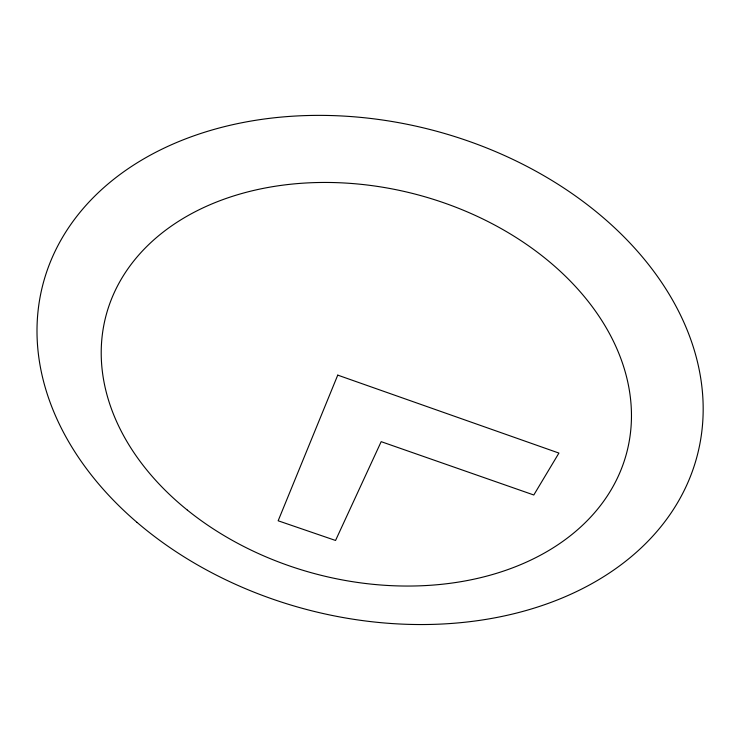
<?xml version="1.0" encoding="UTF-8"?>
<svg xmlns="http://www.w3.org/2000/svg" width="740" height="740" viewBox="0 0 740 740"><rect width="100%" height="100%" fill="white"/><g stroke="black" fill="none" stroke-linecap="round" stroke-linejoin="round"><path stroke-width="1.11" d="M337.745 375.125L278.157 520.784L335.553 540.459L381.174 441.66L533.799 494.995L558.922 453.074L337.745 375.125M136.993 522.366A338.171 247.798 14.7 0 0 692.696 470.363A338.171 247.798 14.7 0 0 280.571 117.151A338.171 247.798 14.7 0 0 136.993 522.366M187.377 510.119A269.221 196.313 14.7 0 0 625.226 457.921A269.221 196.313 14.7 0 0 286.408 184.713A269.221 196.313 14.7 0 0 187.377 510.119"/></g></svg>
